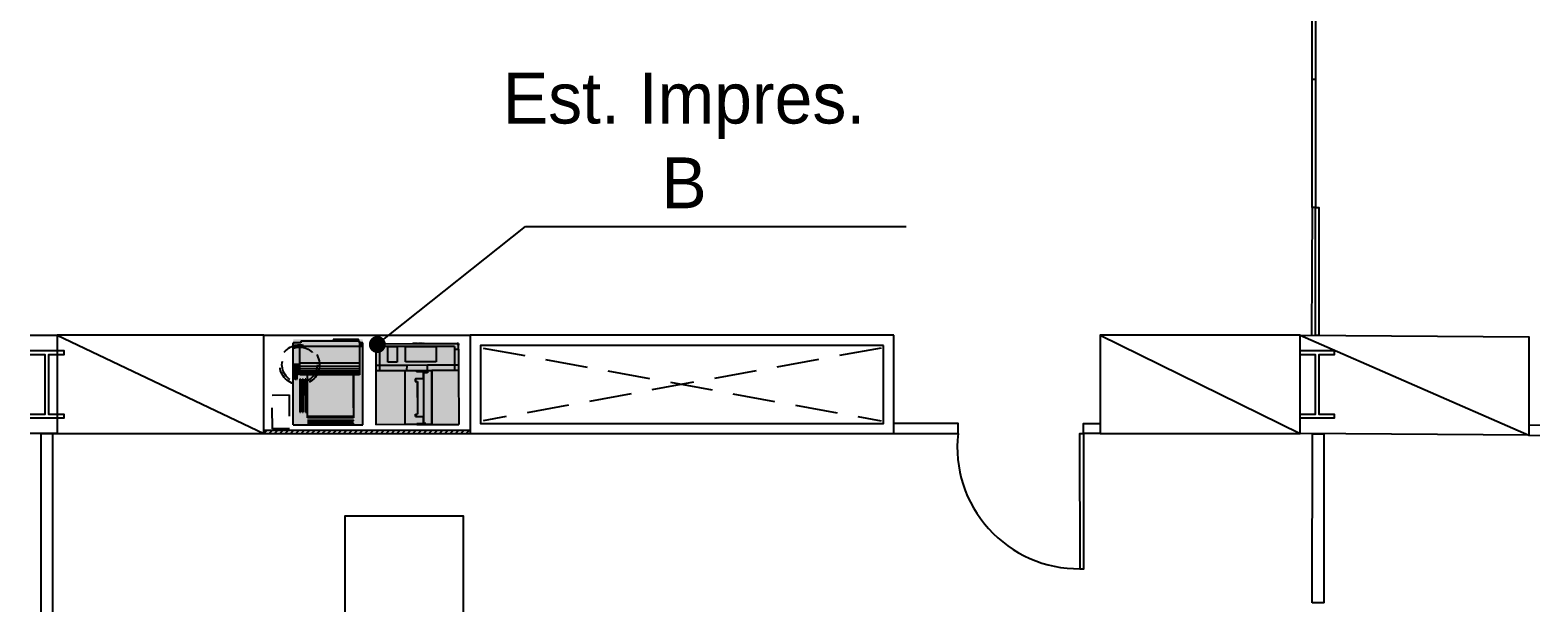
# Model space of a CAD drawing. Header units: millimetres. Extents: x 0 to 86.4, y -30.6 to 19.1.
# Drawn here: x 7.53 to 16.39, y 5.71 to 9.09 of the extents above; entities that cross this region are included whole.
import ezdxf
from ezdxf import colors
from ezdxf.entities.mleader import LeaderData, LeaderLine
from ezdxf.math import Vec2, Vec3

# ---------------------------------------------------------------- set-up
doc = ezdxf.new("R2010")
doc.units = ezdxf.units.MM
doc.linetypes.add('HIDDEN', pattern=[0.375, 0.25, -0.125])
for name, color, linetype in [('AR-ARMÁRIOS', 2, 'Continuous'), ('AR-DIV', 2, 'Continuous'), ('AR-EQP', 1, 'Continuous'), ('AR-EST', 4, 'Continuous'), ('AR-HTC', 254, 'Continuous'), ('AR-HTC-MOB', 253, 'Continuous'), ('AR-MOB', 2, 'Continuous'), ('AR-PISO', 1, 'Continuous'), ('AR-PORTA', 2, 'Continuous'), ('AR-PRJ', 1, 'HIDDEN'), ('AR-SMB', 1, 'Continuous'), ('AR-TXT', 2, 'Continuous')]:
    doc.layers.add(name, color=color, linetype=linetype)
doc.styles.add('1-125', font='stylu.ttf', dxfattribs={"height": 0.2})

# ---------------------------------------------------------------- blocks, each defined once
blk = doc.blocks.new('_Dot')
at = {"color": 0, "linetype": 'ByBlock', "lineweight": -2}
blk.add_line((-0.5, 0), (-1, 0), dxfattribs=at)
at = {"color": 0, "linetype": 'ByBlock', "const_width": 0.5}
blk.add_lwpolyline([(-0.25, 0, 1), (0.25, 0, 1)], format="xyb", close=True, dxfattribs=at)
blk = doc.blocks.new('IMPRESSORA tp')
at = {"layer": 'AR-HTC-MOB'}
h = blk.add_hatch(color=254, dxfattribs=at)
h.dxf.hatch_style = 1
h.paths.add_polyline_path([(32.7906, -85.2928), (32.7805, -85.2837), (32.3124, -85.2837), (32.3124, -85.7727), (32.7906, -85.7727)])
at = {"layer": 'AR-EQP'}
for p, q in [((32.3124, -85.5649), (32.3124, -85.2837)), ((32.6317, -85.2837), (32.3124, -85.2837)), ((32.6644, -85.2837), (32.6317, -85.2837)), ((32.6317, -85.2837), (32.6317, -85.3081)), ((32.6317, -85.3081), (32.6644, -85.3081)), ((32.6317, -85.3081), (32.6317, -85.4671)), ((32.7579, -85.2837), (32.6644, -85.2837)), ((32.6644, -85.2837), (32.6644, -85.3081)), ((32.6644, -85.3081), (32.6644, -85.4687)), ((32.6644, -85.3081), (32.7579, -85.3081)), ((32.7579, -85.3081), (32.7579, -85.2837)), ((32.7805, -85.2837), (32.7579, -85.2837)), ((32.7579, -85.3081), (32.7743, -85.3081)), ((32.7743, -85.7482), (32.7743, -85.3081)), ((32.7906, -85.2928), (32.7805, -85.2837)), ((32.7906, -85.2928), (32.7906, -85.5008)), ((32.6821, -85.3547), (32.7734, -85.3547)), ((32.6821, -85.4108), (32.6821, -85.3547)), ((32.7734, -85.4108), (32.6821, -85.4108)), ((32.7734, -85.3547), (32.7734, -85.4108)), ((32.3141, -85.5249), (32.3141, -85.4548)), ((32.6294, -85.4548), (32.3141, -85.4548)), ((32.3198, -85.5249), (32.3141, -85.5249)), ((32.3141, -85.5249), (32.3141, -85.5649)), ((32.3198, -85.5249), (32.3198, -85.5636)), ((32.36, -85.517), (32.36, -85.5188)), ((32.36, -85.517), (32.3741, -85.517)), ((32.3741, -85.5188), (32.36, -85.5188)), ((32.36, -85.5188), (32.36, -85.5636)), ((32.3741, -85.517), (32.3741, -85.5188)), ((32.3741, -85.5188), (32.3741, -85.5287)), ((32.582, -85.517), (32.568, -85.517)), ((32.568, -85.517), (32.568, -85.5188)), ((32.582, -85.5188), (32.568, -85.5188)), ((32.568, -85.5188), (32.568, -85.5287)), ((32.582, -85.517), (32.582, -85.5188)), ((32.582, -85.5636), (32.582, -85.5188)), ((32.6294, -85.5249), (32.624, -85.5249)), ((32.624, -85.5636), (32.624, -85.5249)), ((32.6294, -85.5249), (32.6294, -85.4548)), ((32.6294, -85.5249), (32.6294, -85.5649)), ((32.6317, -85.4671), (32.6644, -85.4687)), ((32.6317, -85.4671), (32.6317, -85.5649)), ((32.6644, -85.4687), (32.6644, -85.5893)), ((32.6833, -85.459), (32.7724, -85.459)), ((32.6833, -85.6408), (32.6833, -85.459)), ((32.7724, -85.6408), (32.7724, -85.459)), ((32.7906, -85.5008), (32.7914, -85.5008)), ((32.7906, -85.5008), (32.7906, -85.502)), ((32.7906, -85.502), (32.7914, -85.502)), ((32.7906, -85.502), (32.7906, -85.5054)), ((32.7906, -85.5054), (32.7914, -85.5054)), ((32.7906, -85.5054), (32.7906, -85.5068)), ((32.7906, -85.5068), (32.7914, -85.5068)), ((32.7906, -85.5068), (32.7906, -85.5107)), ((32.7906, -85.5107), (32.7914, -85.5107)), ((32.7906, -85.5107), (32.7906, -85.5108)), ((32.7906, -85.5108), (32.7914, -85.5108)), ((32.7906, -85.5108), (32.7906, -85.5128)), ((32.7906, -85.5128), (32.7914, -85.5128)), ((32.7906, -85.5128), (32.7906, -85.5129)), ((32.7906, -85.5129), (32.7914, -85.5129)), ((32.7906, -85.5129), (32.7906, -85.5199)), ((32.7906, -85.5199), (32.7914, -85.5199)), ((32.7906, -85.5199), (32.7906, -85.5208)), ((32.7906, -85.5208), (32.7914, -85.5208)), ((32.7906, -85.5208), (32.7906, -85.5247)), ((32.7906, -85.5247), (32.7914, -85.5247)), ((32.7906, -85.5247), (32.7906, -85.5249)), ((32.7906, -85.5249), (32.7914, -85.5249)), ((32.7906, -85.5249), (32.7906, -85.5255)), ((32.7914, -85.5255), (32.7906, -85.5255)), ((32.7906, -85.5255), (32.7906, -85.5271)), ((32.7906, -85.5271), (32.7914, -85.5271)), ((32.7906, -85.5271), (32.7906, -85.5293)), ((32.7914, -85.5008), (32.7914, -85.502)), ((32.7914, -85.5054), (32.7914, -85.502)), ((32.7914, -85.5068), (32.7914, -85.5054)), ((32.7914, -85.5107), (32.7914, -85.5068)), ((32.7914, -85.5108), (32.7914, -85.5128)), ((32.7914, -85.5128), (32.7914, -85.5129)), ((32.7914, -85.5199), (32.7914, -85.5129)), ((32.7914, -85.5199), (32.7914, -85.5208)), ((32.7914, -85.5247), (32.7914, -85.5208)), ((32.7914, -85.5249), (32.7914, -85.5247)), ((32.7914, -85.5255), (32.7914, -85.5249)), ((32.7914, -85.5255), (32.7914, -85.5271)), ((32.7914, -85.5271), (32.7914, -85.5293)), ((32.3141, -85.5649), (32.3124, -85.5649)), ((32.3124, -85.6138), (32.3124, -85.5649)), ((32.3141, -85.6138), (32.3124, -85.6138)), ((32.3124, -85.6138), (32.3124, -85.7727)), ((32.3141, -85.5649), (32.3141, -85.5732)), ((32.3141, -85.5732), (32.3141, -85.5791)), ((32.3198, -85.5732), (32.3141, -85.5732)), ((32.3141, -85.5791), (32.3198, -85.5791)), ((32.3141, -85.5791), (32.3141, -85.6119)), ((32.6294, -85.6119), (32.3141, -85.6119)), ((32.3141, -85.6138), (32.3141, -85.6119)), ((32.6294, -85.6138), (32.3141, -85.6138)), ((32.36, -85.5636), (32.3198, -85.5636)), ((32.3198, -85.5649), (32.3198, -85.5636)), ((32.36, -85.5649), (32.3198, -85.5649)), ((32.3198, -85.5732), (32.3198, -85.5649)), ((32.3198, -85.5791), (32.3198, -85.5732)), ((32.36, -85.5636), (32.36, -85.5649)), ((32.36, -85.5649), (32.36, -85.5655)), ((32.582, -85.5655), (32.36, -85.5655)), ((32.3741, -85.5287), (32.3741, -85.5305)), ((32.568, -85.5287), (32.3741, -85.5287)), ((32.568, -85.5305), (32.3741, -85.5305)), ((32.568, -85.5287), (32.568, -85.5305)), ((32.624, -85.5636), (32.582, -85.5636)), ((32.582, -85.5636), (32.582, -85.5649)), ((32.582, -85.5649), (32.582, -85.5655)), ((32.6177, -85.5649), (32.582, -85.5649)), ((32.6177, -85.567), (32.6177, -85.5649)), ((32.624, -85.5649), (32.6177, -85.5649)), ((32.6177, -85.567), (32.624, -85.567)), ((32.6177, -85.5893), (32.6177, -85.567)), ((32.6294, -85.5893), (32.6177, -85.5893)), ((32.624, -85.5649), (32.624, -85.5636)), ((32.624, -85.567), (32.624, -85.5649)), ((32.624, -85.5732), (32.624, -85.567)), ((32.624, -85.5791), (32.624, -85.5732)), ((32.6294, -85.5732), (32.624, -85.5732)), ((32.6294, -85.5791), (32.624, -85.5791)), ((32.6317, -85.5649), (32.6294, -85.5649)), ((32.6294, -85.5649), (32.6294, -85.5732)), ((32.6294, -85.5732), (32.6294, -85.5791)), ((32.6294, -85.5893), (32.6294, -85.5791)), ((32.6294, -85.6119), (32.6294, -85.5893)), ((32.6294, -85.6138), (32.6294, -85.6119)), ((32.6317, -85.6138), (32.6294, -85.6138)), ((32.6317, -85.5649), (32.6317, -85.5893)), ((32.6317, -85.5893), (32.6644, -85.5893)), ((32.6317, -85.5893), (32.6317, -85.6138)), ((32.6317, -85.7482), (32.6317, -85.6138)), ((32.6644, -85.5893), (32.6644, -85.7482)), ((32.7906, -85.5293), (32.7914, -85.5293)), ((32.7906, -85.5293), (32.7906, -85.5304)), ((32.7906, -85.5304), (32.7914, -85.5304)), ((32.7906, -85.5304), (32.7906, -85.533)), ((32.7906, -85.533), (32.7914, -85.533)), ((32.7906, -85.533), (32.7906, -85.5363)), ((32.7906, -85.5363), (32.7914, -85.5363)), ((32.7906, -85.5363), (32.7906, -85.5396)), ((32.7906, -85.5396), (32.7914, -85.5396)), ((32.7906, -85.5396), (32.7906, -85.5422)), ((32.7906, -85.5422), (32.7914, -85.5422)), ((32.7906, -85.5422), (32.7906, -85.5426)), ((32.7906, -85.5426), (32.7914, -85.5426)), ((32.7906, -85.5426), (32.7906, -85.5428)), ((32.7906, -85.5428), (32.7914, -85.5428)), ((32.7906, -85.5428), (32.7906, -85.546)), ((32.7906, -85.546), (32.7914, -85.546)), ((32.7906, -85.546), (32.7906, -85.5471)), ((32.7906, -85.5471), (32.7914, -85.5471)), ((32.7906, -85.5471), (32.7906, -85.5479)), ((32.7906, -85.5479), (32.7914, -85.5479)), ((32.7906, -85.5479), (32.7906, -85.5521)), ((32.7906, -85.5521), (32.7914, -85.5521)), ((32.7906, -85.5521), (32.7906, -85.5523)), ((32.7906, -85.5523), (32.7914, -85.5523)), ((32.7906, -85.5523), (32.7906, -85.5527)), ((32.7906, -85.5527), (32.7914, -85.5527)), ((32.7906, -85.5527), (32.7906, -85.553)), ((32.7906, -85.553), (32.7914, -85.553)), ((32.7906, -85.553), (32.7906, -85.5534)), ((32.7906, -85.5534), (32.7914, -85.5534)), ((32.7906, -85.5534), (32.7906, -85.5535)), ((32.7906, -85.5535), (32.7914, -85.5535)), ((32.7906, -85.5535), (32.7906, -85.5605)), ((32.7906, -85.5605), (32.7914, -85.5605)), ((32.7906, -85.5605), (32.7906, -85.5611)), ((32.7906, -85.5611), (32.7914, -85.5611)), ((32.7906, -85.5611), (32.7906, -85.5613)), ((32.7906, -85.5613), (32.7914, -85.5613)), ((32.7906, -85.5613), (32.7906, -85.5648)), ((32.7906, -85.5648), (32.7914, -85.5648)), ((32.7906, -85.5648), (32.7906, -85.569)), ((32.7906, -85.569), (32.7914, -85.569)), ((32.7906, -85.569), (32.7906, -85.7638)), ((32.7914, -85.533), (32.7914, -85.5304)), ((32.7914, -85.5363), (32.7914, -85.533)), ((32.7914, -85.5363), (32.7914, -85.5396)), ((32.7914, -85.5422), (32.7914, -85.5396)), ((32.7914, -85.5428), (32.7914, -85.5426)), ((32.7914, -85.546), (32.7914, -85.5428)), ((32.7914, -85.5471), (32.7914, -85.546)), ((32.7914, -85.5479), (32.7914, -85.5471)), ((32.7914, -85.5521), (32.7914, -85.5479)), ((32.7914, -85.5523), (32.7914, -85.5521)), ((32.7914, -85.553), (32.7914, -85.5527)), ((32.7914, -85.5534), (32.7914, -85.553)), ((32.7914, -85.5535), (32.7914, -85.5534)), ((32.7914, -85.5605), (32.7914, -85.5535)), ((32.7914, -85.5613), (32.7914, -85.5611)), ((32.7914, -85.5613), (32.7914, -85.5648)), ((32.7914, -85.569), (32.7914, -85.5648)), ((32.7724, -85.6408), (32.6833, -85.6408)), ((32.6317, -85.7727), (32.3124, -85.7727)), ((32.6644, -85.7482), (32.6317, -85.7482)), ((32.6317, -85.7727), (32.6317, -85.7482)), ((32.6644, -85.7727), (32.6317, -85.7727)), ((32.7579, -85.7482), (32.6644, -85.7482)), ((32.6644, -85.7482), (32.6644, -85.7727)), ((32.7579, -85.7727), (32.6644, -85.7727)), ((32.7579, -85.7482), (32.7579, -85.7727)), ((32.7743, -85.7482), (32.7579, -85.7482)), ((32.7579, -85.7727), (32.7808, -85.7727)), ((32.7906, -85.7638), (32.7808, -85.7727)), ((32.7906, -85.7727), (32.7808, -85.7727)), ((32.7906, -85.7727), (32.7906, -85.7638))]:
    blk.add_line(p, q, dxfattribs=at)
blk = doc.blocks.new('ESTABILIZADOR')
at = {"color": 252, "linetype": 'HIDDEN', "ltscale": 0.5}
blk.add_lwpolyline([(22.1873, -57.71), (22.2873, -57.71), (22.2873, -57.91), (22.1873, -57.91), (22.1873, -57.71)], dxfattribs=at)
blk = doc.blocks.new('IMPRESSORA TP2')
at = {"layer": 'AR-HTC-MOB'}
h = blk.add_hatch(color=254, dxfattribs=at)
h.dxf.hatch_style = 1
h.paths.add_polyline_path([(22.0025, -57.0786), (21.5915, -57.0786), (21.5915, -57.5826), (22.0025, -57.5826)])
at = {"color": 1}
for p, q in [((21.5915, -57.5826), (21.5915, -57.0986)), ((21.6365, -57.0986), (21.5915, -57.0986)), ((21.5915, -57.0986), (21.5915, -57.1186)), ((21.5915, -57.5826), (21.5915, -57.0986)), ((21.6365, -57.0986), (21.5915, -57.0986)), ((21.5915, -57.0986), (21.5915, -57.1186)), ((21.5915, -57.1186), (22.0025, -57.1186)), ((21.5915, -57.1186), (22.0025, -57.1186)), ((21.6315, -57.2886), (21.6315, -57.1186)), ((21.6315, -57.2886), (21.6315, -57.1186)), ((21.9825, -57.0886), (21.6365, -57.0886)), ((21.6365, -57.0886), (21.6365, -57.0986)), ((21.9825, -57.0886), (21.6365, -57.0886)), ((21.6365, -57.0886), (21.6365, -57.0986)), ((21.9775, -57.0786), (21.8275, -57.0786)), ((21.8275, -57.0786), (21.8275, -57.0886)), ((21.9775, -57.0786), (21.8275, -57.0786)), ((21.8275, -57.0786), (21.8275, -57.0886)), ((21.871, -57.0813), (21.8709, -57.0844)), ((21.871, -57.0813), (21.8709, -57.0844)), ((21.9016, -57.0813), (21.9015, -57.0844)), ((21.9016, -57.0813), (21.9015, -57.0844)), ((21.9329, -57.0813), (21.9328, -57.0844)), ((21.9329, -57.0813), (21.9328, -57.0844)), ((21.9618, -57.0813), (21.9618, -57.0844)), ((21.9618, -57.0813), (21.9618, -57.0844)), ((21.9775, -57.0886), (21.9775, -57.0786)), ((21.9775, -57.0886), (21.9775, -57.0786)), ((21.9825, -57.0886), (21.9775, -57.0886)), ((21.9825, -57.0886), (21.9775, -57.0886)), ((21.9825, -57.0986), (21.9825, -57.0886)), ((21.9825, -57.0986), (21.9825, -57.0886)), ((22.0025, -57.0986), (21.9825, -57.0986)), ((21.9825, -57.0986), (21.9825, -57.0986)), ((21.9825, -57.0986), (21.9825, -57.1186)), ((22.0025, -57.0986), (21.9825, -57.0986)), ((21.9825, -57.0986), (21.9825, -57.0986)), ((21.9825, -57.0986), (21.9825, -57.1186)), ((21.9825, -57.1186), (21.9825, -57.2886)), ((22.0025, -57.1186), (21.9825, -57.1186)), ((21.9825, -57.1186), (21.9825, -57.2886)), ((22.0025, -57.1186), (21.9825, -57.1186)), ((22.0025, -57.5826), (22.0025, -57.0986)), ((22.0025, -57.5826), (22.0025, -57.0986)), ((21.6025, -57.2906), (21.6025, -57.2206)), ((21.6025, -57.2906), (21.6025, -57.2206)), ((21.6065, -57.2206), (21.6065, -57.2906)), ((21.6065, -57.2206), (21.6065, -57.2906)), ((21.6105, -57.2906), (21.6105, -57.2206)), ((21.6105, -57.2906), (21.6105, -57.2206)), ((21.6185, -57.2906), (21.6185, -57.2206)), ((21.6185, -57.2906), (21.6185, -57.2206)), ((21.9825, -57.2186), (21.6315, -57.2186)), ((21.9825, -57.2186), (21.6315, -57.2186)), ((21.9825, -57.2386), (21.6315, -57.2386)), ((21.9825, -57.2386), (21.6315, -57.2386)), ((21.9825, -57.2536), (21.6315, -57.2536)), ((21.9825, -57.2536), (21.6315, -57.2536)), ((21.5985, -57.3143), (21.5985, -57.2906)), ((21.5985, -57.3143), (21.5985, -57.2906)), ((21.6025, -57.3143), (21.5985, -57.3143)), ((21.6025, -57.3143), (21.5985, -57.3143)), ((21.6025, -57.2906), (21.6065, -57.2906)), ((21.6025, -57.3143), (21.6025, -57.2906)), ((21.6025, -57.2906), (21.6065, -57.2906)), ((21.6025, -57.3143), (21.6025, -57.2906)), ((21.6025, -57.3143), (21.6065, -57.3143)), ((21.6025, -57.3143), (21.6065, -57.3143)), ((21.6065, -57.3143), (21.6065, -57.2906)), ((21.6065, -57.3143), (21.6065, -57.2906)), ((21.6105, -57.2906), (21.6145, -57.2906)), ((21.6105, -57.3143), (21.6105, -57.2906)), ((21.6105, -57.2906), (21.6145, -57.2906)), ((21.6105, -57.3143), (21.6105, -57.2906)), ((21.6105, -57.3143), (21.6145, -57.3143)), ((21.6105, -57.3143), (21.6145, -57.3143)), ((21.6145, -57.3143), (21.6145, -57.2906)), ((21.6145, -57.3143), (21.6145, -57.2906)), ((21.6344, -57.3143), (21.6304, -57.3143)), ((21.6304, -57.3143), (21.6304, -57.5083)), ((21.6344, -57.3143), (21.6304, -57.3143)), ((21.6304, -57.3143), (21.6304, -57.5083)), ((21.9825, -57.2656), (21.6315, -57.2656)), ((21.9825, -57.2656), (21.6315, -57.2656)), ((21.9825, -57.2746), (21.6315, -57.2746)), ((21.9825, -57.2746), (21.6315, -57.2746)), ((21.9825, -57.2816), (21.6315, -57.2816)), ((21.9825, -57.2816), (21.6315, -57.2816)), ((21.9825, -57.2866), (21.6315, -57.2866)), ((21.9825, -57.2866), (21.6315, -57.2866)), ((21.9825, -57.2886), (21.6315, -57.2886)), ((21.6315, -57.2886), (21.6315, -57.2886)), ((21.9825, -57.2886), (21.6315, -57.2886)), ((21.6315, -57.2886), (21.6315, -57.2886)), ((21.6344, -57.5083), (21.6344, -57.3143)), ((21.6344, -57.5083), (21.6344, -57.3143)), ((21.6509, -57.3143), (21.6469, -57.3143)), ((21.6469, -57.5083), (21.6469, -57.3143)), ((21.6509, -57.3143), (21.6469, -57.3143)), ((21.6469, -57.5083), (21.6469, -57.3143)), ((21.6509, -57.5083), (21.6509, -57.3143)), ((21.6509, -57.5083), (21.6509, -57.3143)), ((21.6669, -57.3143), (21.6629, -57.3143)), ((21.6629, -57.5083), (21.6629, -57.3143)), ((21.6669, -57.3143), (21.6629, -57.3143)), ((21.6629, -57.5083), (21.6629, -57.3143)), ((21.6669, -57.5083), (21.6669, -57.3143)), ((21.6669, -57.5083), (21.6669, -57.3143)), ((21.6765, -57.5426), (21.6765, -57.2886)), ((21.6765, -57.5426), (21.6765, -57.2886)), ((21.9475, -57.4837), (21.9475, -57.2886)), ((21.9475, -57.2886), (21.9475, -57.5426)), ((21.9475, -57.4837), (21.9475, -57.2886)), ((21.9475, -57.2886), (21.9475, -57.5426)), ((21.5915, -57.5826), (21.5915, -57.4876)), ((21.5915, -57.5826), (21.5915, -57.4876)), ((21.6304, -57.5083), (21.6344, -57.5083)), ((21.6304, -57.5083), (21.6344, -57.5083)), ((21.6469, -57.5083), (21.6509, -57.5083)), ((21.6469, -57.5083), (21.6509, -57.5083)), ((21.6629, -57.5083), (21.6669, -57.5083)), ((21.6629, -57.5083), (21.6669, -57.5083)), ((21.5915, -57.5826), (22.0025, -57.5826)), ((21.9473, -57.5566), (21.6763, -57.5566)), ((21.9473, -57.5566), (21.6763, -57.5566)), ((21.6763, -57.5606), (21.9473, -57.5606)), ((21.6763, -57.5606), (21.9473, -57.5606)), ((21.9473, -57.5731), (21.6763, -57.5731)), ((21.9473, -57.5731), (21.6763, -57.5731)), ((21.6765, -57.5426), (21.6765, -57.5226)), ((21.6765, -57.5426), (21.6765, -57.5226)), ((21.6765, -57.5326), (21.9475, -57.5326)), ((21.6765, -57.5326), (21.9475, -57.5326)), ((21.9475, -57.5426), (21.6765, -57.5426)), ((21.9475, -57.5426), (21.6765, -57.5426)), ((21.9473, -57.5606), (21.9473, -57.5566)), ((21.9473, -57.5606), (21.9473, -57.5566)), ((21.9473, -57.5771), (21.9473, -57.5731)), ((21.9473, -57.5771), (21.9473, -57.5731))]:
    blk.add_line(p, q, dxfattribs=at)
for points in [[(21.8806, -57.0844), (21.8806, -57.0813), (21.8709, -57.0844), (21.871, -57.0813)], [(21.8806, -57.0844), (21.8806, -57.0813), (21.8709, -57.0844), (21.871, -57.0813)], [(21.9112, -57.0844), (21.9112, -57.0813), (21.9015, -57.0844), (21.9016, -57.0813)], [(21.9112, -57.0844), (21.9112, -57.0813), (21.9015, -57.0844), (21.9016, -57.0813)], [(21.9425, -57.0844), (21.9425, -57.0813), (21.9328, -57.0844), (21.9329, -57.0813)], [(21.9425, -57.0844), (21.9425, -57.0813), (21.9328, -57.0844), (21.9329, -57.0813)], [(21.9714, -57.0844), (21.9714, -57.0813), (21.9618, -57.0844), (21.9618, -57.0813)], [(21.9714, -57.0844), (21.9714, -57.0813), (21.9618, -57.0844), (21.9618, -57.0813)], [(22.0025, -57.1186), (22.0025, -57.0986), (21.9825, -57.1186), (21.9825, -57.0986)], [(22.0025, -57.1186), (22.0025, -57.0986), (21.9825, -57.1186), (21.9825, -57.0986)], [(21.6025, -57.2206), (21.6025, -57.2906), (21.5985, -57.2206), (21.5985, -57.2906)], [(21.6025, -57.2206), (21.6025, -57.2906), (21.5985, -57.2206), (21.5985, -57.2906)], [(21.6105, -57.2206), (21.6105, -57.2906), (21.6065, -57.2206), (21.6065, -57.2906)], [(21.6105, -57.2206), (21.6105, -57.2906), (21.6065, -57.2206), (21.6065, -57.2906)], [(21.6185, -57.2206), (21.6185, -57.2906), (21.6145, -57.2206), (21.6145, -57.2906)], [(21.6185, -57.2206), (21.6185, -57.2906), (21.6145, -57.2206), (21.6145, -57.2906)], [(21.6763, -57.5566), (21.9473, -57.5566), (21.6763, -57.5606), (21.9473, -57.5606)], [(21.6763, -57.5566), (21.9473, -57.5566), (21.6763, -57.5606), (21.9473, -57.5606)], [(21.6763, -57.5731), (21.9473, -57.5731), (21.6763, -57.5771), (21.9473, -57.5771)], [(21.6763, -57.5731), (21.9473, -57.5731), (21.6763, -57.5771), (21.9473, -57.5771)]]:
    blk.add_solid(points, dxfattribs=at)
blk = doc.blocks.new('LIXEIRA')
at = {"color": 252, "linetype": 'HIDDEN', "ltscale": 0.5}
for radius in [0.1175, 0.1044]:
    blk.add_circle((33.3481, -85.6365), radius, dxfattribs=at)

msp = doc.modelspace()

# ---------------------------------------------------------------- hatches: boundary and pattern name
at = {"layer": 'AR-HTC'}
h = msp.add_hatch(dxfattribs=at)
h.set_pattern_fill('ANSI31', color=1, scale=0.007)
h.paths.add_polyline_path([(10.13, 6.73), (8.91, 6.73), (8.91, 6.71), (10.13, 6.71)])

# ---------------------------------------------------------------- linework, layer by layer
at = {"layer": 'AR-ARMÁRIOS', "color": 1}
msp.add_line((8.91, 7.29), (10.13, 7.29), dxfattribs=at)
at = {"layer": 'AR-ARMÁRIOS'}
for p, q in [((8.91, 6.73), (10.13, 6.73)), ((8.91, 6.71), (10.13, 6.71))]:
    msp.add_line(p, q, dxfattribs=at)
for points in [[(7.53, 7.29), (7.69, 7.29), (7.69, 6.71), (7.53, 6.71)], [(7.69, 6.71), (8.91, 6.71), (8.91, 7.29), (7.69, 7.29)], [(15.03, 7.29), (13.85, 7.29), (13.85, 6.71), (15.03, 6.71)]]:
    msp.add_lwpolyline(points, dxfattribs=at)
at = {"layer": 'AR-ARMÁRIOS', "color": 1}
for points in [[(7.69, 7.29), (8.91, 6.71)], [(13.85, 7.29), (15.03, 6.71)], [(15.03, 7.29), (16.38, 6.7002)]]:
    msp.add_lwpolyline(points, dxfattribs=at)
at = {"layer": 'AR-ARMÁRIOS'}
for points in [[(12.63, 7.29), (10.13, 7.29), (10.13, 6.71), (12.63, 6.71)], [(16.38, 6.7002), (15.03, 6.71), (15.03, 7.29), (16.38, 7.2802)]]:
    msp.add_lwpolyline(points, close=True, dxfattribs=at)
at = {"layer": 'AR-ARMÁRIOS', "color": 1}
msp.add_lwpolyline([(12.57, 7.23), (10.19, 7.23), (10.19, 6.77), (12.57, 6.77)], close=True, dxfattribs=at)
at = {"layer": 'AR-DIV'}
for p, q in [((7.595, -0.05), (7.595, 6.71)), ((7.665, -0.05), (7.665, 6.71)), ((15.1012, 5.7101), (15.1023, 6.7092)), ((15.1712, 5.71), (15.1723, 6.7092)), ((15.1712, 5.71), (15.1012, 5.7101))]:
    msp.add_line(p, q, dxfattribs=at)
for points in [[(15.1, 9.5548), (15.12, 9.5548), (15.12, 8.7996), (15.1, 8.7996)], [(15.12, 8.0445), (15.14, 8.0445), (15.14, 7.2893), (15.12, 7.2893)]]:
    msp.add_lwpolyline(points, close=True, dxfattribs=at)
for points in [[(15.12, 8.7996), (15.12, 8.0445), (15.1, 8.0445), (15.1, 8.7996)], [(12.63, 6.71), (13.0101, 6.71), (13.0101, 6.77), (12.63, 6.77)], [(13.85, 6.71), (13.75, 6.71), (13.75, 6.77), (13.85, 6.77), (13.85, 6.71)], [(16.38, 6.7002), (16.7258, 6.6921), (16.7272, 6.7521), (16.3814, 6.7601)], [(7.595, 6.71), (7.69, 6.71)], [(15.1023, 6.7092), (15.1723, 6.7092)]]:
    msp.add_lwpolyline(points, dxfattribs=at)
at = {"layer": 'AR-DIV', "color": 1}
msp.add_lwpolyline([(15.1, 8.0445), (15.0973, 7.2895)], dxfattribs=at)
at = {"layer": 'AR-EST'}
for points in [[(7.53, 7.2), (7.73, 7.2), (7.73, 7.175), (7.64, 7.175), (7.64, 6.825), (7.73, 6.825), (7.73, 6.8), (7.53, 6.8)], [(15.03, 7.2), (15.23, 7.2), (15.23, 7.175), (15.14, 7.175), (15.14, 6.825), (15.23, 6.825), (15.23, 6.8), (15.03, 6.8)], [(7.53, 6.825), (7.62, 6.825), (7.62, 7.175), (7.53, 7.175)], [(15.03, 6.825), (15.12, 6.825), (15.12, 7.175), (15.03, 7.175)]]:
    msp.add_lwpolyline(points, dxfattribs=at)
at = {"layer": 'AR-MOB', "elevation": 0}
msp.add_lwpolyline([(9.3899, 4.6933), (10.0899, 4.6933), (10.0899, 6.2233), (9.3899, 6.2233)], close=True, dxfattribs=at)
at = {"layer": 'AR-PISO'}
msp.add_arc((13.722, 6.6288), 0.7165, 173.49428, 270.64718, dxfattribs=at)
at = {"layer": 'AR-PORTA'}
msp.add_lwpolyline([(13.75, 6.71), (13.7501, 5.91), (13.7301, 5.91), (13.73, 6.71)], close=True, dxfattribs=at)
at = {"layer": 'AR-PRJ', "color": 1}
for p, q in [((10.205, 7.215), (12.555, 6.785)), ((12.555, 7.215), (10.205, 6.785))]:
    msp.add_line(p, q, dxfattribs=at)

# ---------------------------------------------------------------- block references
at = {"layer": 'AR-EQP', "color": 10, "rotation": 0.05790192525803742}
msp.add_blockref('IMPRESSORA TP2', (-12.5652, 64.3227), dxfattribs=at)
at = {"layer": 'AR-EQP', "rotation": 90.05790192525207}
msp.add_blockref('IMPRESSORA tp', (-75.6788, -25.6361), dxfattribs=at)
at = {"layer": 'AR-EQP', "color": 6, "rotation": 0.5188696712983553}
msp.add_blockref('ESTABILIZADOR', (-13.749, 64.444), dxfattribs=at)
at = {"layer": 'AR-MOB', "rotation": 4.207671789987771}
msp.add_blockref('LIXEIRA', (-30.4193, 90.0751), dxfattribs=at)

# ---------------------------------------------------------------- texts
at = {"layer": 'AR-TXT', "color": 2, "insert": (11.3919, 8.6902), "char_height": 0.15, "attachment_point": 5, "style": '1-125'}
msp.add_mtext('{\\H2x;\\PEst. Impres.\\PB}', dxfattribs=at)

# ---------------------------------------------------------------- leaders
at = {"layer": 'AR-SMB'}
ml = msp.add_multileader_mtext('Standard', dxfattribs=at)
ml.set_content('', color=256)
ml.set_leader_properties()
ml.set_arrow_properties(name='DOT')
ml.build(insert=Vec2(0, 0))
ml.multileader.update_dxf_attribs({"text_right_attachment_type": 6, "dogleg_length": 0.36, "arrow_head_size": 0.1})
ctx = ml.context
ctx.base_point, ctx.char_height, ctx.arrow_head_size, ctx.landing_gap_size, ctx.plane_origin = Vec3(12.7039, 7.9329), 0.18, 0.1, 0.09, Vec3(9.581, 7.2359)
ctx.right_attachment = 6
notes = []
notes.append((ctx, [(0, (1, 1, 0), (10.4566, 7.9329), (1, 0), 2.2473, [(0, [(9.581, 7.2359)], 0, [])])]))
ctx.mtext.insert, ctx.mtext.flow_direction = Vec3(12.7939, 8.0229), 5
for ctx, leaders in notes:
    for number, flags, end, landing, length, lines in leaders:
        leader = LeaderData()
        leader.index, (leader.has_last_leader_line, leader.has_dogleg_vector, leader.attachment_direction) = number, flags
        leader.last_leader_point, leader.dogleg_vector, leader.dogleg_length = Vec3(end), Vec3(landing), length
        for number, points, colour, breaks in lines:
            line = LeaderLine()
            line.index, line.vertices, line.color, line.breaks = number, Vec3.list(points), colors.encode_raw_color(colour), breaks
            leader.lines.append(line)
        ctx.leaders.append(leader)

doc.saveas('drawing.dxf')
